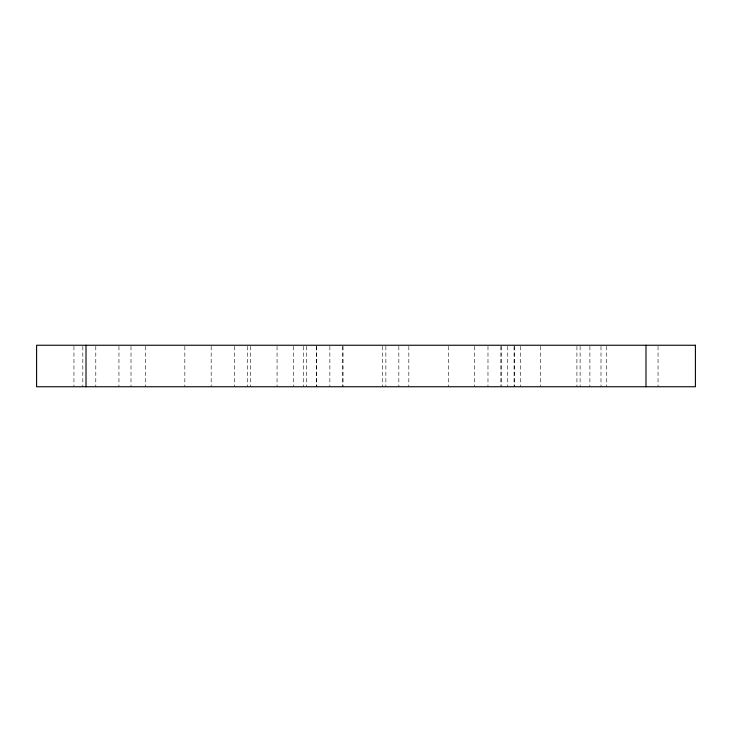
<?xml version="1.0" encoding="UTF-8"?>
<svg xmlns="http://www.w3.org/2000/svg" width="732" height="732" viewBox="0 0 732 732"><rect width="100%" height="100%" fill="white"/><g stroke="black" fill="none" stroke-linecap="round" stroke-linejoin="round"><path stroke-width="0.55" stroke-dasharray="3.66 2.75" d="M658.05 346.373L658.05 386.752M606.462 346.373L606.462 386.752M600.99 346.373L600.99 386.752M589.891 346.373L589.891 386.752M580.11 346.373L580.11 386.752M576.917 346.373L576.917 386.752M540.582 346.373L540.582 386.752M520.717 346.373L520.717 386.752M514.23 346.373L514.23 386.752M514.129 346.373L514.129 386.752M507.743 346.373L507.743 386.752M501.155 346.373L501.155 386.752M500.953 346.373L500.953 385.627M487.979 346.373L487.979 386.752M474.702 346.373L474.702 386.752M448.35 346.373L448.35 386.752M408.822 346.373L408.822 386.752M398.839 346.373L398.839 386.752M385.865 346.373L385.865 386.752M382.47 346.373L382.47 386.752M342.942 346.373L342.942 386.752M342.841 346.373L342.841 386.752M329.867 346.373L329.867 386.752M316.59 346.373L316.59 386.752M316.489 346.373L316.489 386.752M306.607 346.373L306.607 386.752M303.515 346.373L303.515 386.752M293.633 346.373L293.633 386.752M277.062 346.373L277.062 386.752M250.71 346.373L250.71 386.752M247.315 346.373L247.315 386.752M234.341 346.373L234.341 386.752M211.182 346.373L211.182 386.752M184.83 346.373L184.83 386.752M145.302 346.373L145.302 386.752M131.01 346.373L131.01 386.752M118.95 346.373L118.95 386.752M95.791 346.373L95.791 386.752M82.817 346.373L82.817 386.752M73.95 346.373L73.95 386.752"/><path stroke-width="1.1" d="M645.99 345.248L645.99 386.752M86.01 345.248L86.01 386.752M695.4 345.248L36.6 345.248L36.6 386.752L695.4 386.752L695.4 345.248"/></g></svg>
